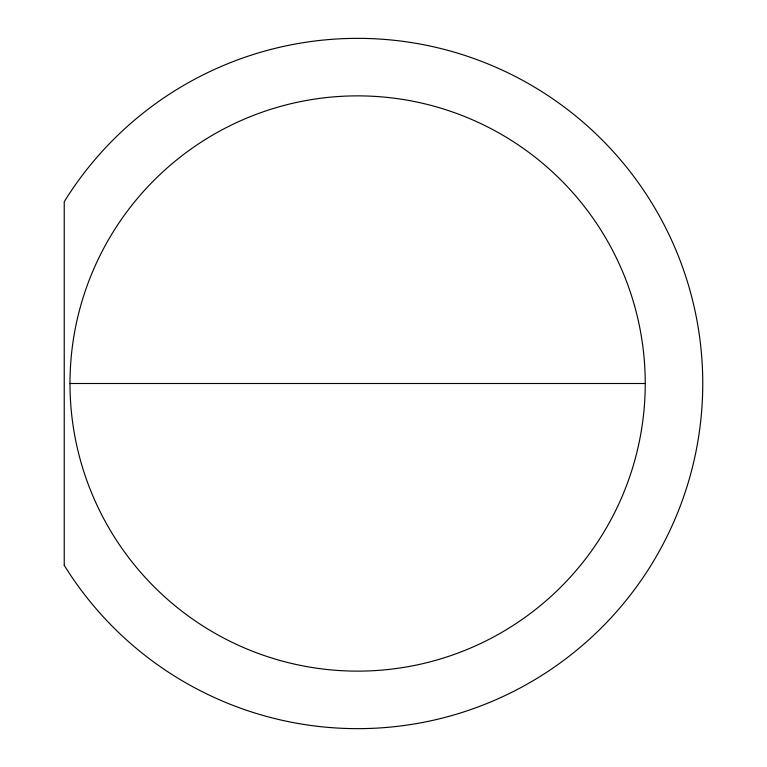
<?xml version="1.0" encoding="UTF-8"?>
<svg xmlns="http://www.w3.org/2000/svg" width="767" height="767" viewBox="0 0 767 767"><rect width="100%" height="100%" fill="white"/><g stroke="black" fill="none" stroke-linecap="round" stroke-linejoin="round"><path stroke-width="1.15" d="M69.989 383.5L645.239 383.5A287.625 287.625 0 0 1 213.801 632.593A287.625 287.625 0 0 1 213.801 134.407A287.625 287.625 0 0 1 645.239 383.5M64.236 565.317L64.236 201.683A345.15 345.15 0 0 1 582.211 121.426A345.15 345.15 0 0 1 582.211 645.574A345.15 345.15 0 0 1 64.236 565.317"/></g></svg>
